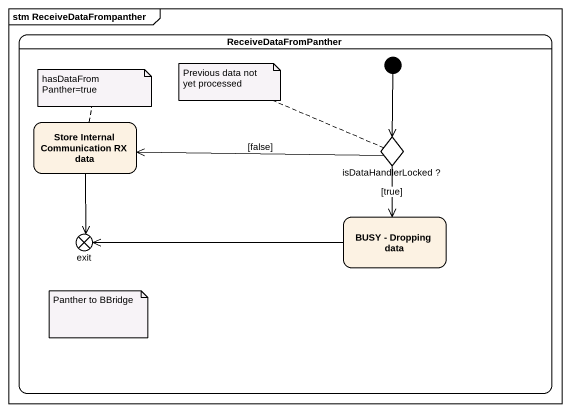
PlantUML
@startuml
mainframe stm ReceiveDataFrompanther
hide empty description
state ReceiveDataFromPanther {
  state "Store Internal Communication RX data" as Store_Internal
  state "isDataHandlerLocked ?" as isDataHandlerLocked <<choice>>
  state "BUSY - Dropping data" as BUSY_Dropping_data
  state exit <<exitPoint>>
  [*] --> isDataHandlerLocked
}
Store_Internal --> exit
isDataHandlerLocked -left-> Store_Internal : [false]
isDataHandlerLocked --> BUSY_Dropping_data : [true]
BUSY_Dropping_data -left-> exit
note top of Store_Internal : hasDataFromPanther=true
note left of isDataHandlerLocked : Previous data not yet processed
note as N3
  Panther to BBridge
end note
@enduml
